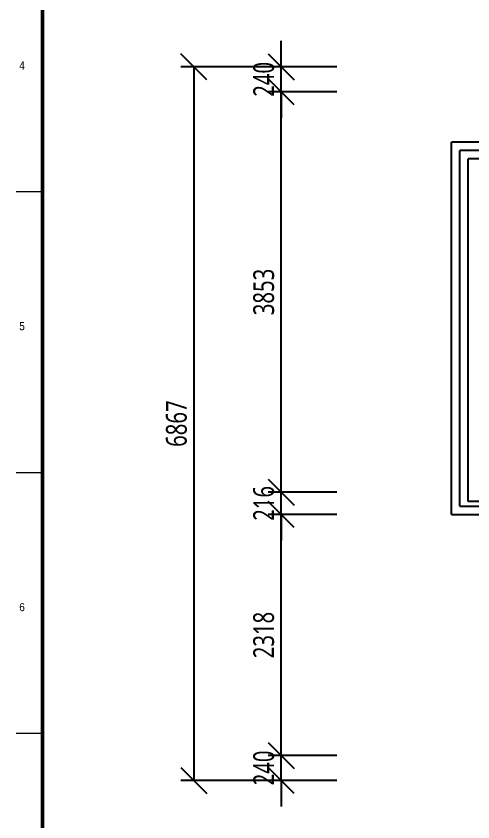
# Model space of a CAD drawing. Header units: millimetres. Extents: x 404985 to 540841, y 1898 to 26709.
# Drawn here: x 507586 to 511983, y 9561 to 17315 of the extents above; entities that cross this region are included whole.
import ezdxf
from ezdxf.enums import TextEntityAlignment as Align

# ---------------------------------------------------------------- set-up
doc = ezdxf.new("R2010")
doc.units = ezdxf.units.MM
doc.layers.add('TK', color=51, linetype='Continuous', lineweight=18)
doc.layers.add('原始结构', color=7, linetype='Continuous', lineweight=50)
doc.layers.add('建筑栏杆', color=2, linetype='Continuous')
doc.layers.add('标注标高', color=115, linetype='Continuous')
doc.styles.add('GridRef', font='au101s01.shx', dxfattribs={"width": 0.9, "height": 2.5})
doc.styles.add('仿宋体', font='msyh.ttf', dxfattribs={"width": 0.75})
doc.dimstyles.new('大标注', dxfattribs={"dimscale": 100, "dimtxt": 2, "dimasz": 2.5, "dimexe": 1.25, "dimexo": 0.625, "dimtad": 1, "dimdec": 0, "dimtxsty": '仿宋体', "dimblk": 'OBLIQUE', "dimcen": 2.5, "dimclrd": 256, "dimclre": 256, "dimclrt": 256, "dimadec": 0, "dimazin": 0, "dimtfac": 1, "dimtdec": 0, "dimtix": 1, "dimtmove": 0, "dimatfit": 3, "dimldrblk": 'DOT', "dimfxl": 1, "dimarcsym": 0})

# ---------------------------------------------------------------- blocks, each defined once
blk = doc.blocks.new('regggg')
at = {"layer": 'TK', "color": 45}
for p, q in [((189560.3, -2693), (189365.1, -2693)), ((189560.3, -4767.1), (189365.1, -4767.1)), ((189560.3, -6691.5), (189365.1, -6691.5))]:
    blk.add_line(p, q, dxfattribs=at)
at = {"layer": 'TK', "color": 45, "const_width": 21.8}
blk.add_lwpolyline([(211485.9, 5004.6), (189560.3, 5004.6), (189560.3, -12464.7), (211485.9, -12464.7)], dxfattribs=at)
at = {"layer": 'TK', "color": 45, "style": 'GridRef', "width": 0.9}
for s, p in [('4', (189409, -1760.7)), ('5', (189409, -3685.1)), ('6', (189409, -5759.1))]:
    blk.add_text(s, height=61, dxfattribs=at).set_placement(p, align=Align.MIDDLE_CENTER)
blk = doc.blocks.new('_Oblique')
at = {"color": 0, "linetype": 'ByBlock', "lineweight": -2}
blk.add_line((-0.5, -0.5), (0.5, 0.5), dxfattribs=at)
blk = doc.blocks.new('*D189')
at = {"layer": 'Defpoints', "color": 0, "transparency": 16777216}
for p in [(510136, 12518), (510736, 12518), (510736, 10200)]:
    blk.add_point(p, dxfattribs=at)
at = {"layer": '标注标高', "lineweight": -2, "transparency": 16777216}
for p, q in [((510673.5, 12518), (510011, 12518)), ((510136, 10200), (510136, 12518)), ((510673.5, 10200), (510011, 10200))]:
    blk.add_line(p, q, dxfattribs=at)
at = {"layer": '标注标高', "lineweight": -2, "transparency": 16777216, "xscale": 250, "yscale": 250, "zscale": 250}
for p, rotation in [((510136, 12518), 90), ((510136, 10200), 270)]:
    blk.add_blockref('_Oblique', p, dxfattribs=dict(at, rotation=rotation))
at = {"layer": '标注标高', "transparency": 16777216, "insert": (509969.6, 11359), "char_height": 200, "attachment_point": 5, "rotation": 90, "style": '仿宋体'}
blk.add_mtext('2318', dxfattribs=at)
blk = doc.blocks.new('_Dot')
at = {"color": 0, "linetype": 'ByBlock', "lineweight": -2}
blk.add_line((-0.5, 0), (-1, 0), dxfattribs=at)
at = {"color": 0, "linetype": 'ByBlock', "const_width": 0.5}
blk.add_lwpolyline([(-0.25, 0, 1), (0.25, 0, 1)], format="xyb", close=True, dxfattribs=at)
blk = doc.blocks.new('*D204')
at = {"layer": 'Defpoints', "color": 0, "transparency": 16777216}
for p in [(510136, 10200), (510736, 10200), (510736, 9960)]:
    blk.add_point(p, dxfattribs=at)
at = {"layer": '标注标高', "lineweight": -2, "transparency": 16777216}
for p, q in [((510136, 10200), (510136, 10450)), ((510673.5, 10200), (510011, 10200)), ((510136, 9960), (510136, 10200)), ((510673.5, 9960), (510011, 9960)), ((510136, 9960), (510136, 9710))]:
    blk.add_line(p, q, dxfattribs=at)
at = {"layer": '标注标高', "lineweight": -2, "transparency": 16777216, "xscale": 250, "yscale": 250, "zscale": 250}
for p, rotation in [((510136, 10200), 270), ((510136, 9960), 90)]:
    blk.add_blockref('_Oblique', p, dxfattribs=dict(at, rotation=rotation))
at = {"layer": '标注标高', "transparency": 16777216, "insert": (509970.1, 10080), "char_height": 200, "attachment_point": 5, "rotation": 90, "style": '仿宋体'}
blk.add_mtext('240', dxfattribs=at)
blk = doc.blocks.new('*D206')
at = {"layer": 'Defpoints', "color": 0, "transparency": 16777216}
for p in [(510136, 12734), (510736, 12734), (510736, 12518)]:
    blk.add_point(p, dxfattribs=at)
at = {"layer": '标注标高', "lineweight": -2, "transparency": 16777216}
for p, q in [((510136, 12734), (510136, 12984)), ((510673.5, 12734), (510011, 12734)), ((510136, 12518), (510136, 12734)), ((510673.5, 12518), (510011, 12518)), ((510136, 12518), (510136, 12268))]:
    blk.add_line(p, q, dxfattribs=at)
at = {"layer": '标注标高', "lineweight": -2, "transparency": 16777216, "xscale": 250, "yscale": 250, "zscale": 250}
for p, rotation in [((510136, 12734), 270), ((510136, 12518), 90)]:
    blk.add_blockref('_Oblique', p, dxfattribs=dict(at, rotation=rotation))
at = {"layer": '标注标高', "transparency": 16777216, "insert": (509969.6, 12626), "char_height": 200, "attachment_point": 5, "rotation": 90, "style": '仿宋体'}
blk.add_mtext('216', dxfattribs=at)
blk = doc.blocks.new('*D208')
at = {"layer": 'Defpoints', "color": 0, "transparency": 16777216}
for p in [(510136, 16587), (510736, 16587), (510736, 12734)]:
    blk.add_point(p, dxfattribs=at)
at = {"layer": '标注标高', "lineweight": -2, "transparency": 16777216}
for p, q in [((510673.5, 16587), (510011, 16587)), ((510136, 12734), (510136, 16587)), ((510673.5, 12734), (510011, 12734))]:
    blk.add_line(p, q, dxfattribs=at)
at = {"layer": '标注标高', "lineweight": -2, "transparency": 16777216, "xscale": 250, "yscale": 250, "zscale": 250}
for p, rotation in [((510136, 16587), 90), ((510136, 12734), 270)]:
    blk.add_blockref('_Oblique', p, dxfattribs=dict(at, rotation=rotation))
at = {"layer": '标注标高', "transparency": 16777216, "insert": (509970.1, 14660.5), "char_height": 200, "attachment_point": 5, "rotation": 90, "style": '仿宋体'}
blk.add_mtext('3853', dxfattribs=at)
blk = doc.blocks.new('*D209')
at = {"layer": 'Defpoints', "color": 0, "transparency": 16777216}
for p in [(510136, 16827), (510736, 16827), (510736, 16587)]:
    blk.add_point(p, dxfattribs=at)
at = {"layer": '标注标高', "lineweight": -2, "transparency": 16777216}
for p, q in [((510136, 16827), (510136, 17077)), ((510673.5, 16827), (510011, 16827)), ((510136, 16587), (510136, 16827)), ((510673.5, 16587), (510011, 16587)), ((510136, 16587), (510136, 16337))]:
    blk.add_line(p, q, dxfattribs=at)
at = {"layer": '标注标高', "lineweight": -2, "transparency": 16777216, "xscale": 250, "yscale": 250, "zscale": 250}
for p, rotation in [((510136, 16827), 270), ((510136, 16587), 90)]:
    blk.add_blockref('_Oblique', p, dxfattribs=dict(at, rotation=rotation))
at = {"layer": '标注标高', "transparency": 16777216, "insert": (509970.1, 16707), "char_height": 200, "attachment_point": 5, "rotation": 90, "style": '仿宋体'}
blk.add_mtext('240', dxfattribs=at)
blk = doc.blocks.new('*D210')
at = {"layer": 'Defpoints', "color": 0, "transparency": 16777216}
for p in [(510136, 16827), (509296, 9960), (510136, 9960)]:
    blk.add_point(p, dxfattribs=at)
at = {"layer": '标注标高', "lineweight": -2, "transparency": 16777216}
for p, q in [((510073.5, 16827), (509171, 16827)), ((509296, 16827), (509296, 9960)), ((510073.5, 9960), (509171, 9960))]:
    blk.add_line(p, q, dxfattribs=at)
at = {"layer": '标注标高', "lineweight": -2, "transparency": 16777216, "xscale": 250, "yscale": 250, "zscale": 250}
for p, rotation in [((509296, 16827), 90), ((509296, 9960), 270)]:
    blk.add_blockref('_Oblique', p, dxfattribs=dict(at, rotation=rotation))
at = {"layer": '标注标高', "transparency": 16777216, "insert": (509130.1, 13393.5), "char_height": 200, "attachment_point": 5, "rotation": 90, "style": '仿宋体'}
blk.add_mtext('6867', dxfattribs=at)

msp = doc.modelspace()

# ---------------------------------------------------------------- linework, layer by layer
at = {"layer": '原始结构'}
msp.add_lwpolyline([(507840.8, 25660.3), (536909.3, 25660.3), (536909.3, 2885.9), (507840.8, 2885.9)], close=True, dxfattribs=at)
at = {"layer": '建筑栏杆', "ltscale": 300}
for p, q in [((511775.9, 12518), (511775.9, 16102)), ((512505.9, 16102), (511775.9, 16102)), ((511855.9, 12598), (511855.9, 16022)), ((512505.9, 16022), (511855.9, 16022)), ((511935.9, 12645), (511935.9, 15942)), ((512505.9, 15942), (511935.9, 15942)), ((512532.9, 12645), (511935.9, 12645)), ((511855.9, 12598), (512532.9, 12598)), ((511775.9, 12518), (512532.9, 12518))]:
    msp.add_line(p, q, dxfattribs=at)

# ---------------------------------------------------------------- block references
at = {"xscale": 1.303680000000168, "yscale": 1.303680000000168, "zscale": 1.303680000000168}
msp.add_blockref('regggg', (260714.7, 19135.9), dxfattribs=at)

# ---------------------------------------------------------------- dimensions: what is measured, and where the dimension line sits
at = {"layer": '标注标高'}
for base, p1, p2, angle, picture, middle in [((510136, 16827), (510736, 16587), (510736, 16827), 270, '*D209', (509970.1, 16707)), ((509296, 9960), (510136, 16827), (510136, 9960), 90, '*D210', (509130.1, 13393.5)), ((510136, 16587), (510736, 12734), (510736, 16587), 270, '*D208', (509970.1, 14660.5)), ((510136, 12734), (510736, 12518), (510736, 12734), 270, '*D206', (509969.6, 12626)), ((510136, 12518), (510736, 10200), (510736, 12518), 270, '*D189', (509969.6, 11359)), ((510136, 10200), (510736, 9960), (510736, 10200), 270, '*D204', (509970.1, 10080))]:
    dim = msp.add_linear_dim(base=base, p1=p1, p2=p2, angle=angle, dimstyle='大标注', dxfattribs=at)
    dim.commit()
    dim.dimension.update_dxf_attribs({"geometry": picture, "text_midpoint": middle})

doc.saveas('drawing.dxf')
